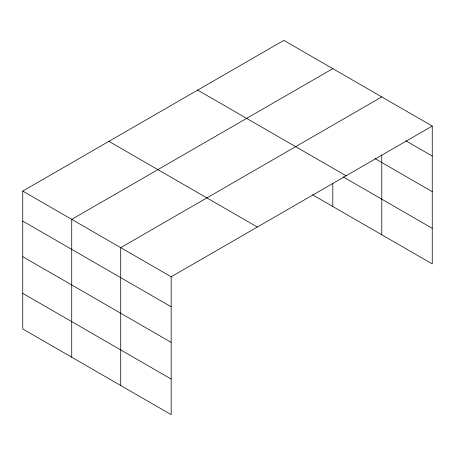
<?xml version="1.0" encoding="UTF-8"?>
<svg xmlns="http://www.w3.org/2000/svg" width="455" height="455" viewBox="0 0 455 455"><rect width="100%" height="100%" fill="white"/><g stroke="black" fill="none" stroke-linecap="round" stroke-linejoin="round"><path stroke-width="0.68" d="M381.785 154.837L381.785 234.774M312.596 194.831L432.25 263.911L432.25 126.058L283.823 40.364L22.75 191.089L22.75 328.942L171.177 414.636L171.177 276.788L22.75 191.089M332.804 68.642L71.731 219.373L71.731 357.221M381.785 96.921L120.712 247.651L120.712 385.499M171.177 276.788L432.25 126.058M405.786 140.777L432.25 156.054M375.051 158.624L432.25 191.646M197.669 90.101L346.096 175.795M343.212 176.91L432.25 228.319M108.904 141.351L257.331 227.045M22.75 221.09L171.177 306.784M22.75 256.683L171.177 342.376M22.75 293.35L171.177 379.043M332.804 183.462L332.804 206.496"/></g></svg>
